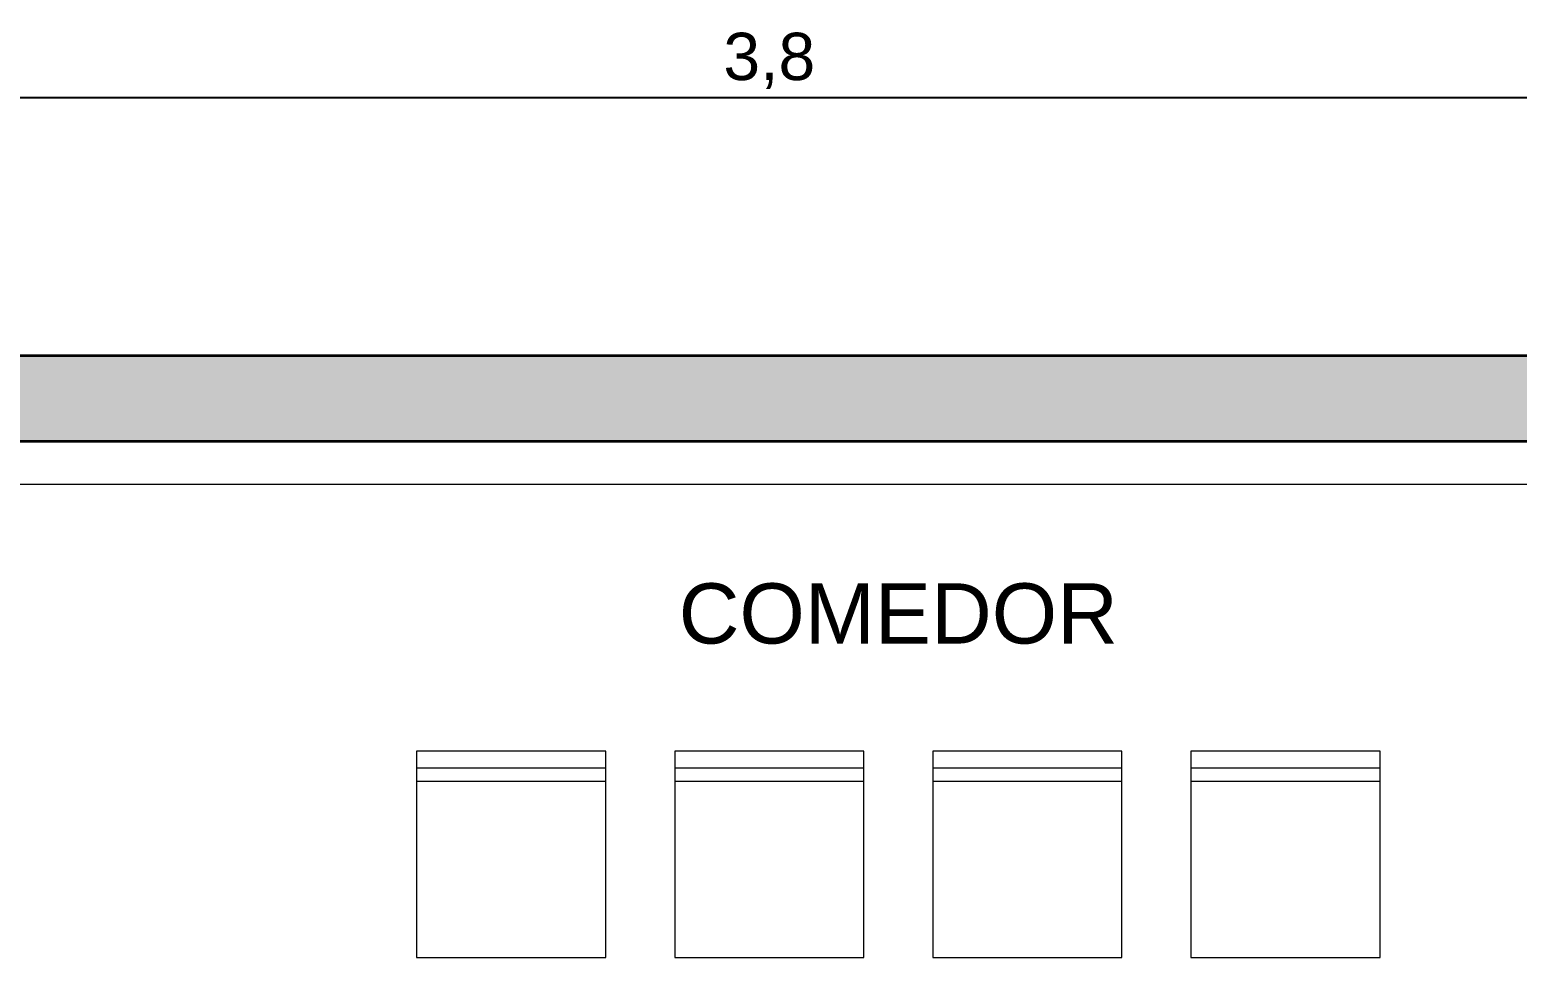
# Model space of a CAD drawing. Header units: metres. Extents: x -0.8 to 18.6, y -6.6 to 6.6.
# Drawn here: x 4.98 to 8.439, y 4.359 to 6.557 of the extents above; entities that cross this region are included whole.
import ezdxf
from ezdxf.enums import TextEntityAlignment as Align

# ---------------------------------------------------------------- set-up
doc = ezdxf.new("R2010")
doc.units = ezdxf.units.M
for name, color, linetype, lineweight in [('A-COTAS', 3, 'Continuous', 13), ('A-MOBILIARIO', 40, 'Continuous', 13), ('A-MURO-BLOQUE', 2, 'Continuous', 35), ('A-MURO-TRASDOSADO', 8, 'Continuous', 18), ('A-TEXTO', 7, 'Continuous', 18)]:
    doc.layers.add(name, color=color, linetype=linetype, lineweight=lineweight)
doc.layers.add('A-POCHE', color=252, linetype='Continuous')
doc.styles.add('A-TEXTO', font='arial.ttf')
doc.dimstyles.new('COTAS', dxfattribs={"dimtxt": 0.11, "dimasz": 0.06, "dimexe": 0.05, "dimexo": 0.04, "dimgap": 0.03, "dimtad": 1, "dimtxsty": 'A-TEXTO', "dimblk": 'ARCHTICK', "dimcen": 2.5, "dimclrd": 3, "dimclre": 3, "dimclrt": 7, "dimazin": 3, "dimtfac": 1, "dimtmove": 0, "dimatfit": 3})

# ---------------------------------------------------------------- blocks, each defined once
blk = doc.blocks.new('_ARCHTICK')
at = {"color": 0, "linetype": 'BYBLOCK', "const_width": 0.15}
blk.add_lwpolyline([(-0.5, -0.5), (0.5, 0.5)], dxfattribs=at)

msp = doc.modelspace()

# ---------------------------------------------------------------- hatches: boundary and pattern name
at = {"layer": 'A-POCHE'}
h = msp.add_hatch(color=256, dxfattribs=at)
h.paths.add_polyline_path([(3, 5.8), (3, 5.6), (0.2, 5.6), (0.2, 0.2), (4.8, 0.2), (4.8, 0), (0, 0), (0, 5.8)])
h.paths.add_polyline_path([(8.6, 5.8), (8.6, 5.6), (4.8, 5.6), (4.8, 5.8)])
h.paths.add_polyline_path([(13.7, 5.8), (17.9, 5.8), (17.9, 0), (17.7, 0), (17.7, 5.6), (13.7, 5.6), (13.7, 1.62), (13.5, 1.62), (13.5, 5.6), (9.4, 5.6), (9.4, 5.8)])
h.paths.add_polyline_path([(13.7, 0), (9.3, 0), (9.3, 0.2), (13.5, 0.2), (13.5, 0.8), (13.7, 0.8)])
h.paths.add_polyline_path([(5.7, 0), (5.7, 0.2), (8.5, 0.2), (8.5, 0)])

# ---------------------------------------------------------------- linework, layer by layer
at = {"layer": 'A-MOBILIARIO'}
for points in [[(5.88, 4.88), (5.88, 4.81), (6.32, 4.81), (6.32, 4.88)], [(6.48, 4.88), (6.48, 4.81), (6.92, 4.81), (6.92, 4.88)], [(7.08, 4.88), (7.08, 4.81), (7.52, 4.81), (7.52, 4.88)], [(7.68, 4.88), (7.68, 4.81), (8.12, 4.81), (8.12, 4.88)], [(5.88, 4.84), (5.88, 4.4), (6.32, 4.4), (6.32, 4.84)], [(6.48, 4.84), (6.48, 4.4), (6.92, 4.4), (6.92, 4.84)], [(7.08, 4.84), (7.08, 4.4), (7.52, 4.4), (7.52, 4.84)], [(7.68, 4.84), (7.68, 4.4), (8.12, 4.4), (8.12, 4.84)]]:
    msp.add_lwpolyline(points, close=True, dxfattribs=at)
at = {"layer": 'A-MURO-BLOQUE'}
msp.add_lwpolyline([(8.6, 5.8), (8.6, 5.6), (4.8, 5.6), (4.8, 5.8)], close=True, dxfattribs=at)
at = {"layer": 'A-MURO-TRASDOSADO'}
msp.add_lwpolyline([(8.6, 5.6), (8.6, 5.5), (4.8, 5.5), (4.8, 5.6)], close=True, dxfattribs=at)

# ---------------------------------------------------------------- texts
at = {"layer": 'A-TEXTO', "style": 'A-TEXTO'}
msp.add_text('COMEDOR', height=0.14, dxfattribs=at).set_placement((7, 5.2), align=Align.MIDDLE_CENTER)

# ---------------------------------------------------------------- dimensions: what is measured, and where the dimension line sits
at = {"layer": 'A-COTAS'}
msp.add_linear_dim(base=(4.8, 6.4), p1=(4.8, 5.8), p2=(8.6, 5.8), dimstyle='COTAS', dxfattribs=at).render()

doc.saveas('drawing.dxf')
